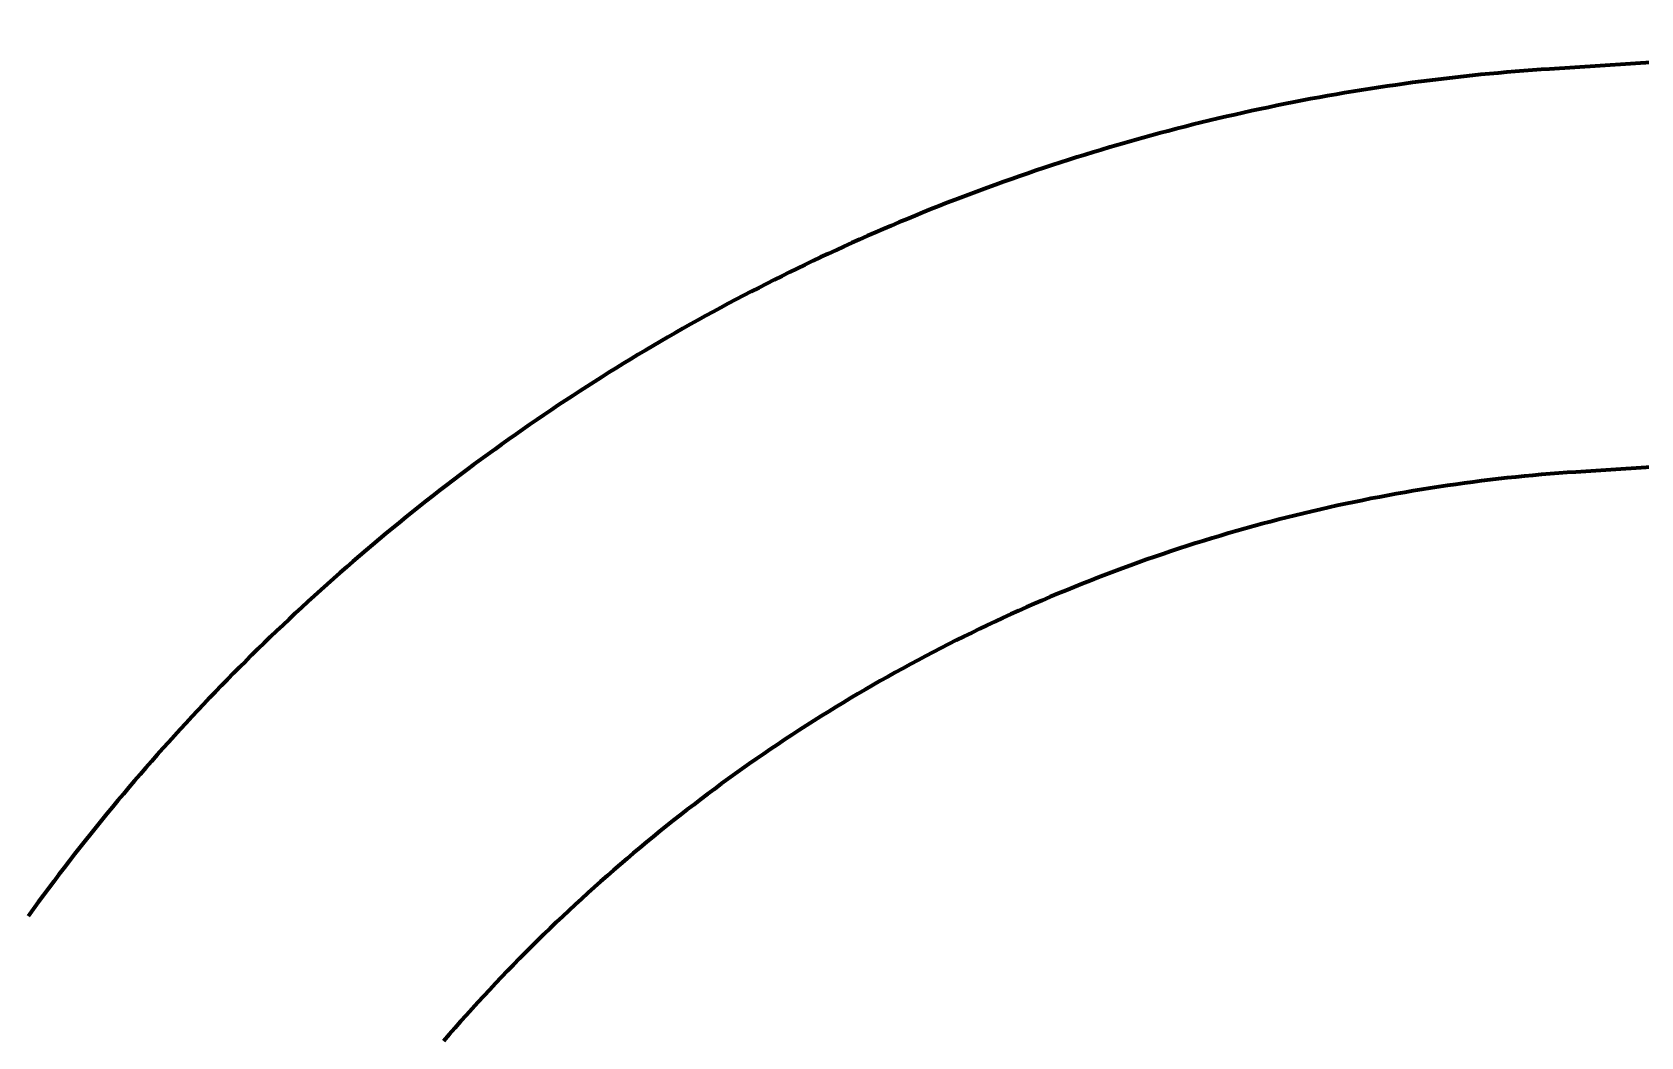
# Model space of a CAD drawing. Header units: millimetres. Extents: x 0 to 2208, y 0 to 420.
# Drawn here: x 175.25 to 184.6, y 212.68 to 218.53 of the extents above; entities that cross this region are included whole.
import ezdxf

# ---------------------------------------------------------------- set-up
doc = ezdxf.new("R2010")
doc.units = ezdxf.units.MM
doc.layers.add('01-VISIBLE', color=7, linetype='CONTINUOUS', lineweight=70)

msp = doc.modelspace()

# ---------------------------------------------------------------- linework, layer by layer
at = {"layer": '01-VISIBLE'}
for p, q in [((187.3633, 218.5295), (184.0734, 218.3152)), ((187.516, 216.1845), (184.2261, 215.9702))]:
    msp.add_line(p, q, dxfattribs=at)
for points in [[(184.0734, 218.3152), (184.0234, 218.3119), (183.9735, 218.3083), (183.9235, 218.3045), (183.8736, 218.3005), (183.8237, 218.2963), (183.7738, 218.2918), (183.724, 218.2872), (183.6741, 218.2823), (183.6243, 218.2773), (183.5745, 218.272), (183.5247, 218.2665), (183.475, 218.2608), (183.4253, 218.2549), (183.3756, 218.2487), (183.3259, 218.2424), (183.2763, 218.2358), (183.2266, 218.2291), (183.177, 218.2221), (183.1275, 218.2149), (183.078, 218.2075), (183.0285, 218.1999), (182.979, 218.192), (182.9296, 218.184), (182.8802, 218.1758), (182.8308, 218.1673), (182.7815, 218.1586), (182.7322, 218.1497), (182.683, 218.1407), (182.6338, 218.1314), (182.5846, 218.1218), (182.5355, 218.1121), (182.4864, 218.1022), (182.4374, 218.092), (182.3884, 218.0817), (182.3394, 218.0711), (182.2905, 218.0604), (182.2417, 218.0494), (182.1929, 218.0382), (182.1441, 218.0268), (182.0954, 218.0152), (182.0467, 218.0034), (181.9981, 217.9914), (181.9495, 217.9792), (181.901, 217.9667), (181.8526, 217.9541), (181.8042, 217.9413), (181.7558, 217.9282), (181.7075, 217.915), (181.6593, 217.9015), (181.6111, 217.8878), (181.563, 217.874), (181.515, 217.8599), (181.467, 217.8456), (181.419, 217.8311), (181.3712, 217.8164), (181.3233, 217.8016), (181.2756, 217.7865), (181.2279, 217.7712), (181.1803, 217.7557), (181.1327, 217.74), (181.0853, 217.7241), (181.0379, 217.708), (180.9905, 217.6916), (180.9432, 217.6751), (180.896, 217.6584), (180.8489, 217.6415), (180.8018, 217.6244), (180.7548, 217.6071), (180.7079, 217.5896), (180.6611, 217.5719), (180.6143, 217.554), (180.5676, 217.5359), (180.521, 217.5176), (180.4745, 217.4991), (180.428, 217.4804), (180.3817, 217.4615), (180.3354, 217.4424), (180.2892, 217.4231), (180.243, 217.4036), (180.197, 217.3839), (180.151, 217.364), (180.1051, 217.344), (180.0593, 217.3237), (180.0136, 217.3033), (179.968, 217.2826), (179.9225, 217.2618), (179.877, 217.2407), (179.8317, 217.2195), (179.7864, 217.1981), (179.7412, 217.1765), (179.6962, 217.1547), (179.6512, 217.1327), (179.6063, 217.1105), (179.5615, 217.0881), (179.5168, 217.0656), (179.4722, 217.0428), (179.4277, 217.0199), (179.3832, 216.9967), (179.3389, 216.9734), (179.2947, 216.9499), (179.2506, 216.9262), (179.2066, 216.9024), (179.1627, 216.8783), (179.1188, 216.8541), (179.0751, 216.8296), (179.0315, 216.805), (178.988, 216.7802), (178.9446, 216.7552), (178.9013, 216.7301), (178.8581, 216.7047), (178.815, 216.6792), (178.7721, 216.6535), (178.7292, 216.6276), (178.6865, 216.6015), (178.6438, 216.5753), (178.6013, 216.5488), (178.5589, 216.5222), (178.5165, 216.4955), (178.4743, 216.4685), (178.4323, 216.4414), (178.3903, 216.414), (178.3484, 216.3865), (178.3067, 216.3589), (178.2651, 216.331), (178.2236, 216.303), (178.1822, 216.2748), (178.1409, 216.2464), (178.0998, 216.2179), (178.0588, 216.1892), (178.0178, 216.1603), (177.9771, 216.1313), (177.9364, 216.102), (177.8959, 216.0726), (177.8554, 216.0431), (177.8152, 216.0133), (177.775, 215.9834), (177.7349, 215.9534), (177.695, 215.9231), (177.6552, 215.8927), (177.6156, 215.8621), (177.5761, 215.8314), (177.5367, 215.8005), (177.4974, 215.7694), (177.4582, 215.7382), (177.4192, 215.7068), (177.3803, 215.6752), (177.3416, 215.6435), (177.303, 215.6116), (177.2645, 215.5796), (177.2262, 215.5474), (177.1879, 215.515), (177.1499, 215.4825), (177.1119, 215.4498), (177.0741, 215.417), (177.0364, 215.384), (176.9989, 215.3508), (176.9615, 215.3175), (176.9243, 215.2841), (176.8872, 215.2504), (176.8502, 215.2167), (176.8134, 215.1827), (176.7767, 215.1487), (176.7401, 215.1144), (176.7037, 215.08), (176.6675, 215.0455), (176.6313, 215.0108), (176.5954, 214.976), (176.5595, 214.941), (176.5239, 214.9059), (176.4883, 214.8706), (176.4529, 214.8351), (176.4177, 214.7996), (176.3826, 214.7638), (176.3477, 214.728), (176.3129, 214.692), (176.2782, 214.6558), (176.2437, 214.6195), (176.2094, 214.5831), (176.1752, 214.5465), (176.1412, 214.5097), (176.1073, 214.4729), (176.0735, 214.4359), (176.04, 214.3987), (176.0065, 214.3614), (175.9733, 214.324), (175.9401, 214.2864), (175.9072, 214.2487), (175.8744, 214.2109), (175.8417, 214.1729), (175.8092, 214.1348), (175.7769, 214.0966), (175.7447, 214.0582), (175.7127, 214.0197), (175.6809, 213.9811), (175.6492, 213.9423), (175.6176, 213.9034), (175.5863, 213.8644), (175.555, 213.8252), (175.524, 213.7859), (175.4931, 213.7465), (175.4624, 213.707), (175.4318, 213.6673), (175.4014, 213.6275), (175.3712, 213.5876), (175.3411, 213.5476), (175.3112, 213.5074), (175.2815, 213.4671), (175.2519, 213.4267), (175.2225, 213.3862)], [(184.2261, 215.9702), (184.1761, 215.9668), (184.1261, 215.9631), (184.0761, 215.9592), (184.0262, 215.955), (183.9762, 215.9505), (183.9263, 215.9458), (183.8765, 215.9408), (183.8266, 215.9356), (183.7768, 215.93), (183.727, 215.9242), (183.6772, 215.9182), (183.6275, 215.9118), (183.5778, 215.9052), (183.5281, 215.8984), (183.4785, 215.8912), (183.4289, 215.8838), (183.3794, 215.8762), (183.3299, 215.8683), (183.2804, 215.8601), (183.231, 215.8516), (183.1816, 215.8429), (183.1323, 215.8339), (183.083, 215.8247), (183.0338, 215.8152), (182.9846, 215.8054), (182.9355, 215.7954), (182.8864, 215.7851), (182.8374, 215.7745), (182.7885, 215.7637), (182.7396, 215.7526), (182.6907, 215.7413), (182.642, 215.7297), (182.5933, 215.7178), (182.5446, 215.7057), (182.496, 215.6933), (182.4475, 215.6807), (182.3991, 215.6678), (182.3507, 215.6546), (182.3024, 215.6412), (182.2542, 215.6275), (182.206, 215.6136), (182.1579, 215.5994), (182.1099, 215.585), (182.062, 215.5703), (182.0141, 215.5553), (181.9663, 215.5401), (181.9187, 215.5247), (181.871, 215.5089), (181.8235, 215.493), (181.7761, 215.4768), (181.7287, 215.4603), (181.6815, 215.4436), (181.6343, 215.4266), (181.5872, 215.4094), (181.5402, 215.3919), (181.4933, 215.3742), (181.4465, 215.3562), (181.3998, 215.338), (181.3532, 215.3195), (181.3067, 215.3008), (181.2603, 215.2818), (181.214, 215.2626), (181.1678, 215.2432), (181.1217, 215.2235), (181.0757, 215.2036), (181.0298, 215.1834), (180.984, 215.1629), (180.9383, 215.1423), (180.8928, 215.1214), (180.8473, 215.1002), (180.802, 215.0788), (180.7567, 215.0572), (180.7116, 215.0353), (180.6666, 215.0132), (180.6217, 214.9909), (180.577, 214.9683), (180.5323, 214.9455), (180.4878, 214.9224), (180.4434, 214.8991), (180.3992, 214.8756), (180.355, 214.8519), (180.311, 214.8279), (180.2671, 214.8037), (180.2233, 214.7792), (180.1797, 214.7545), (180.1362, 214.7296), (180.0928, 214.7045), (180.0495, 214.6791), (180.0064, 214.6535), (179.9635, 214.6277), (179.9206, 214.6017), (179.8779, 214.5754), (179.8354, 214.5489), (179.7929, 214.5222), (179.7507, 214.4953), (179.7085, 214.4681), (179.6665, 214.4407), (179.6247, 214.4131), (179.583, 214.3853), (179.5414, 214.3573), (179.5, 214.329), (179.4587, 214.3005), (179.4176, 214.2719), (179.3766, 214.243), (179.3358, 214.2138), (179.2952, 214.1845), (179.2546, 214.155), (179.2143, 214.1252), (179.1741, 214.0953), (179.1341, 214.0651), (179.0942, 214.0347), (179.0545, 214.0041), (179.0149, 213.9733), (178.9755, 213.9423), (178.9362, 213.9111), (178.8972, 213.8797), (178.8583, 213.8481), (178.8195, 213.8163), (178.7809, 213.7843), (178.7425, 213.7521), (178.7043, 213.7197), (178.6662, 213.6871), (178.6283, 213.6543), (178.5906, 213.6212), (178.553, 213.588), (178.5156, 213.5546), (178.4784, 213.5211), (178.4413, 213.4873), (178.4045, 213.4533), (178.3678, 213.4191), (178.3313, 213.3848), (178.2949, 213.3502), (178.2588, 213.3155), (178.2228, 213.2806), (178.187, 213.2455), (178.1514, 213.2102), (178.116, 213.1747), (178.0807, 213.1391), (178.0456, 213.1033), (178.0108, 213.0672), (177.9761, 213.031), (177.9416, 212.9947), (177.9073, 212.9581), (177.8731, 212.9214), (177.8392, 212.8845), (177.8055, 212.8474), (177.7719, 212.8102), (177.7385, 212.7728), (177.7054, 212.7352), (177.6724, 212.6974), (177.6396, 212.6595)]]:
    msp.add_lwpolyline(points, dxfattribs=at)

doc.saveas('drawing.dxf')
